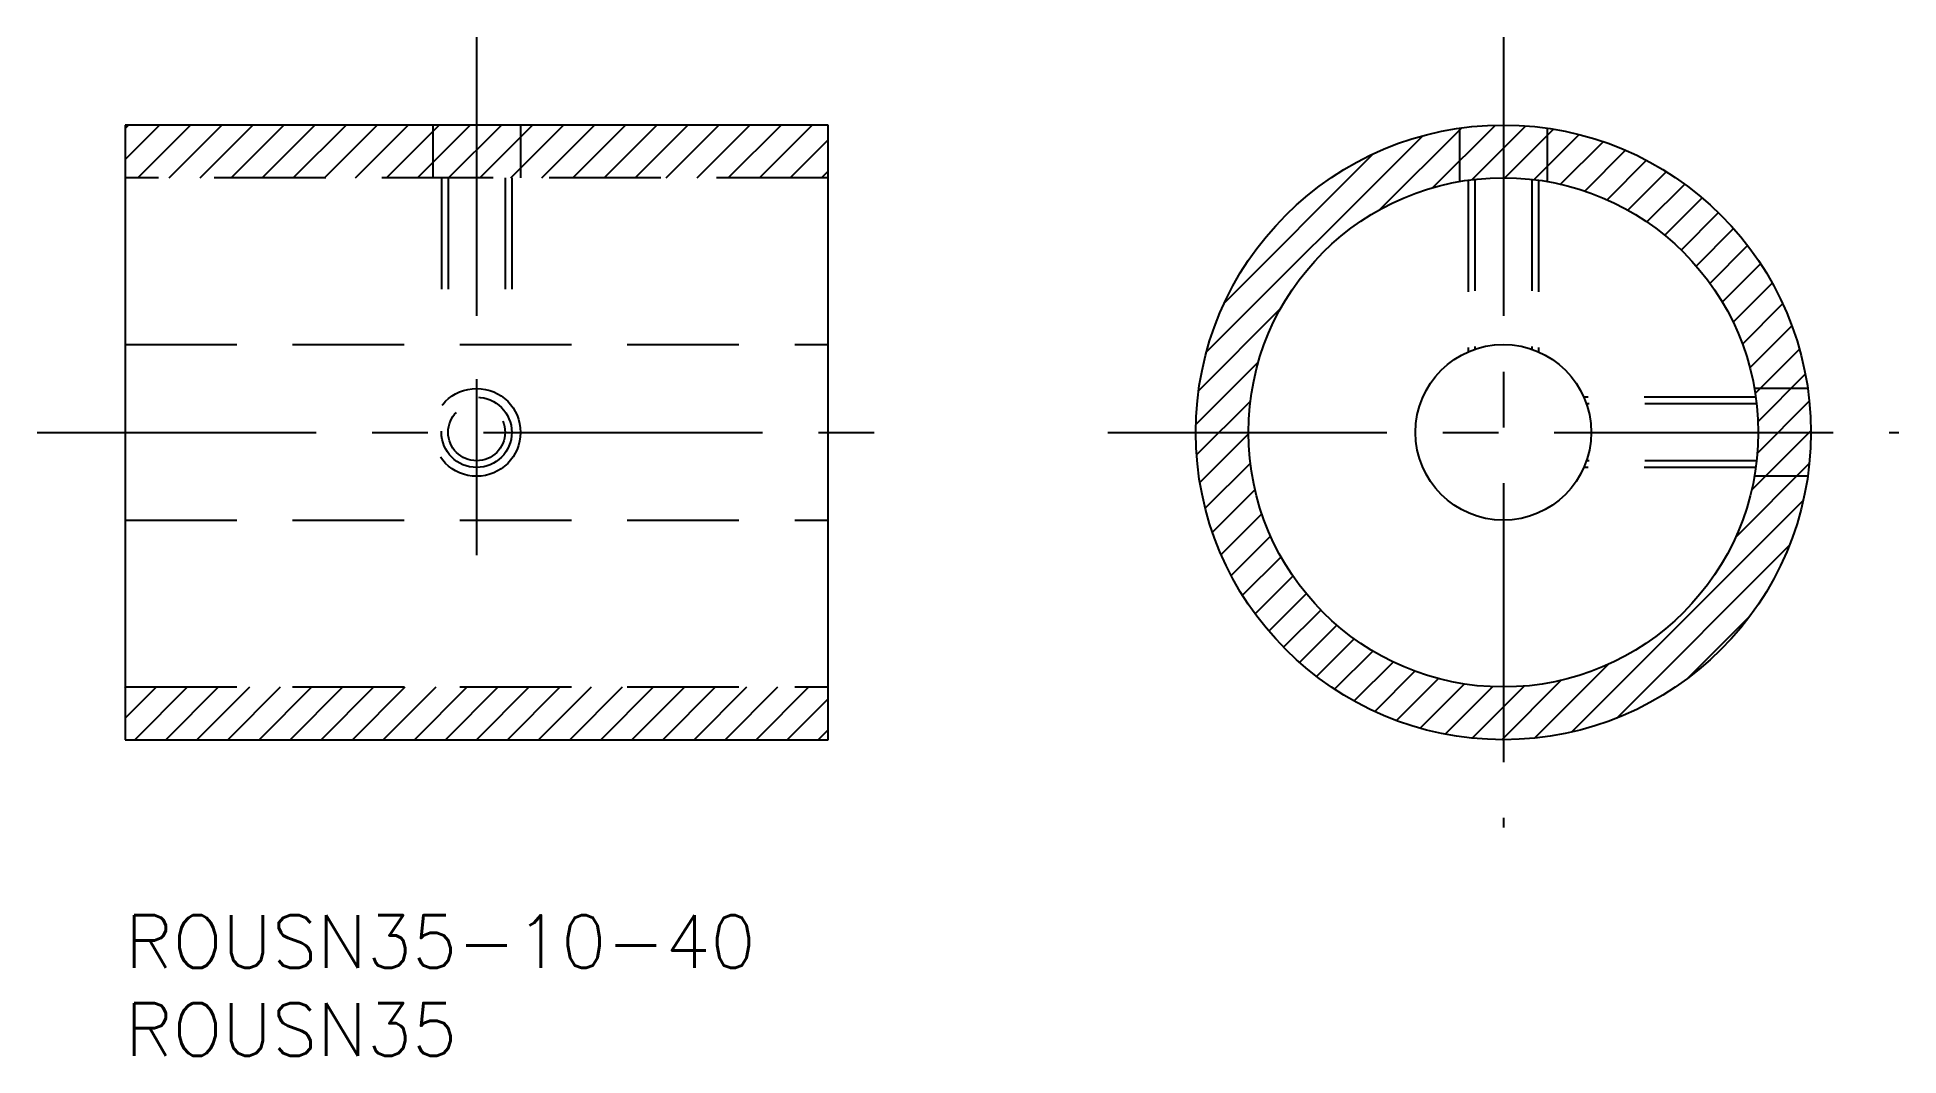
# Model space of a CAD drawing. Extents: x -5 to 101, y -8 to 50.
import ezdxf

# ---------------------------------------------------------------- set-up
doc = ezdxf.new("R2010")
doc.units = 0
doc.header["$LTSCALE"] = 0.5
doc.linetypes.add('CENTER', pattern=[50.8, 31.75, -6.35, 6.35, -6.35])
doc.linetypes.add('DASHED', pattern=[19.05, 12.7, -6.35])
for name, color, linetype in [('MSM_CENTER', 1, 'CENTER'), ('MSM_CONTINUOUS', 7, 'CONTINUOUS'), ('MSM_DASHED', 4, 'DASHED'), ('MSM_NARROW', 5, 'CONTINUOUS'), ('MSM_PART_NUMBER', 7, 'CONTINUOUS')]:
    doc.layers.add(name, color=color, linetype=linetype)
doc.styles.get("Standard").update_dxf_attribs({"font": 'txt.shx', "height": 3, "bigfont": 'bigfont.shx'})

# ---------------------------------------------------------------- blocks, each defined once
blk = doc.blocks.new('*U2')
at = {"layer": 'MSM_PART_NUMBER'}
blk.add_text('ROUSN35-10-40', height=3, dxfattribs=at).set_placement((0, -3))
blk = doc.blocks.new('*U3')
at = {"layer": 'MSM_PART_NUMBER'}
blk.add_text('ROUSN35', height=3, dxfattribs=at).set_placement((0, -8))

msp = doc.modelspace()

# ---------------------------------------------------------------- linework, layer by layer
at = {"layer": 'MSM_CENTER'}
for p, q in [((20, 50), (20, 31.52)), ((78.42, 50), (78.42, 5)), ((20, 30.53), (20, 20.5)), ((-5, 27.5), (45, 27.5)), ((55.92, 27.5), (100.92, 27.5))]:
    msp.add_line(p, q, dxfattribs=at)
at = {"layer": 'MSM_CONTINUOUS'}
for p, q in [((0, 45), (0, 10)), ((40, 45), (0, 45)), ((40, 10), (40, 45)), ((0, 10), (40, 10))]:
    msp.add_line(p, q, dxfattribs=at)
for radius in [17.5, 14.5, 5]:
    msp.add_circle((78.42, 27.5), radius, dxfattribs=at)
at = {"layer": 'MSM_DASHED'}
for p, q in [((17.5, 45), (17.5, 42)), ((22.5, 45), (22.5, 42)), ((75.92, 44.82), (75.92, 41.78)), ((80.92, 44.82), (80.92, 41.78)), ((40, 42), (0, 42)), ((18, 42), (18, 32.5)), ((18.38, 42), (18.38, 32.5)), ((21.62, 42), (21.62, 32.5)), ((22, 42), (22, 32.5)), ((76.42, 41.86), (76.42, 32.08)), ((76.8, 41.91), (76.8, 32.23)), ((80.04, 41.91), (80.04, 32.23)), ((80.42, 41.86), (80.42, 32.08)), ((0, 32.5), (40, 32.5)), ((95.74, 30), (92.7, 30)), ((92.78, 29.5), (83, 29.5)), ((92.83, 29.12), (83.15, 29.12)), ((92.78, 25.5), (83, 25.5)), ((92.83, 25.88), (83.15, 25.88)), ((95.74, 25), (92.7, 25)), ((0, 22.5), (40, 22.5)), ((0, 13), (40, 13))]:
    msp.add_line(p, q, dxfattribs=at)
for radius in [2.5, 2, 1.62]:
    msp.add_circle((20, 27.5), radius, dxfattribs=at)
at = {"layer": 'MSM_NARROW'}
for p, q in [((0, 44.8), (0.2, 45)), ((0, 43.04), (1.96, 45)), ((0.73, 42), (3.73, 45)), ((2.5, 42), (5.5, 45)), ((4.27, 42), (7.27, 45)), ((6.03, 42), (9.03, 45)), ((7.8, 42), (10.8, 45)), ((9.57, 42), (12.57, 45)), ((11.34, 42), (14.34, 45)), ((13.11, 42), (16.11, 45)), ((14.87, 42), (17.87, 45)), ((16.64, 42), (19.64, 45)), ((18.41, 42), (21.41, 45)), ((20.18, 42), (23.18, 45)), ((21.94, 42), (24.94, 45)), ((23.71, 42), (26.71, 45)), ((25.48, 42), (28.48, 45)), ((27.25, 42), (30.25, 45)), ((29.02, 42), (32.02, 45)), ((30.78, 42), (33.78, 45)), ((32.55, 42), (35.55, 45)), ((34.32, 42), (37.32, 45)), ((36.09, 42), (39.09, 45)), ((71.39, 40.18), (76.05, 44.84)), ((74.41, 41.44), (77.97, 44.99)), ((76.64, 41.89), (79.7, 44.95)), ((78.51, 42), (81.28, 44.76)), ((37.85, 42), (40, 44.15)), ((61.53, 32.09), (73.83, 44.39)), ((80.17, 41.89), (82.74, 44.46)), ((81.68, 41.63), (84.1, 44.05)), ((83.05, 41.24), (85.37, 43.56)), ((39.62, 42), (40, 42.38)), ((62.55, 34.88), (71.04, 43.37)), ((84.33, 40.74), (86.57, 42.99)), ((85.5, 40.15), (87.69, 42.34)), ((86.59, 39.48), (88.75, 41.63)), ((87.61, 38.72), (89.74, 40.85)), ((88.54, 37.88), (90.66, 40.01)), ((89.4, 36.97), (91.52, 39.1)), ((90.18, 35.99), (92.32, 38.13)), ((90.88, 34.92), (93.05, 37.1)), ((91.49, 33.77), (93.72, 35.99)), ((61.08, 29.87), (65.73, 34.53)), ((92.02, 32.53), (94.31, 34.82)), ((92.44, 31.18), (94.83, 33.57)), ((92.74, 29.71), (95.27, 32.24)), ((60.93, 27.95), (64.48, 31.51)), ((92.91, 28.11), (95.6, 30.81)), ((60.97, 26.22), (64.03, 29.28)), ((92.87, 26.3), (95.83, 29.27)), ((92.54, 24.21), (95.92, 27.59)), ((61.15, 24.64), (63.92, 27.41)), ((61.46, 23.18), (64.03, 25.75)), ((91.64, 21.54), (95.83, 25.73)), ((61.87, 21.82), (64.29, 24.24)), ((82.31, 10.44), (95.48, 23.61)), ((62.36, 20.54), (64.68, 22.86)), ((62.93, 19.35), (65.18, 21.59)), ((63.58, 18.23), (65.77, 20.42)), ((84.87, 11.23), (94.69, 21.05)), ((64.29, 17.17), (66.44, 19.32)), ((65.07, 16.18), (67.2, 18.31)), ((65.91, 15.26), (68.04, 17.38)), ((88.86, 13.45), (92.46, 17.06)), ((66.82, 14.4), (68.95, 16.52)), ((67.79, 13.6), (69.93, 15.74)), ((68.82, 12.87), (71, 15.04)), ((69.96, 12.23), (72.15, 14.42)), ((71.1, 11.6), (73.39, 13.9)), ((80.19, 10.09), (84.38, 14.28)), ((0, 12.98), (0.02, 13)), ((0, 11.22), (1.78, 13)), ((0.55, 10), (3.55, 13)), ((2.32, 10), (5.32, 13)), ((4.09, 10), (7.09, 13)), ((5.85, 10), (8.85, 13)), ((7.62, 10), (10.62, 13)), ((9.39, 10), (12.39, 13)), ((11.16, 10), (14.16, 13)), ((12.93, 10), (15.93, 13)), ((14.69, 10), (17.69, 13)), ((16.46, 10), (19.46, 13)), ((18.23, 10), (21.23, 13)), ((20, 10), (23, 13)), ((21.76, 10), (24.76, 13)), ((23.53, 10), (26.53, 13)), ((25.3, 10), (28.3, 13)), ((27.07, 10), (30.07, 13)), ((28.84, 10), (31.84, 13)), ((30.6, 10), (33.6, 13)), ((32.37, 10), (35.37, 13)), ((34.14, 10), (37.14, 13)), ((35.91, 10), (38.91, 13)), ((72.35, 11.09), (74.74, 13.48)), ((73.68, 10.65), (76.2, 13.17)), ((75.11, 10.32), (77.81, 13.01)), ((76.65, 10.09), (79.61, 13.05)), ((78.33, 10), (81.71, 13.38)), ((37.67, 10), (40, 12.33)), ((39.44, 10), (40, 10.56))]:
    msp.add_line(p, q, dxfattribs=at)

# ---------------------------------------------------------------- block references
at = {"layer": 'MSM_CONTINUOUS'}
for name in ['*U2', '*U3']:
    msp.add_blockref(name, (0, 0), dxfattribs=at)

doc.saveas('drawing.dxf')
